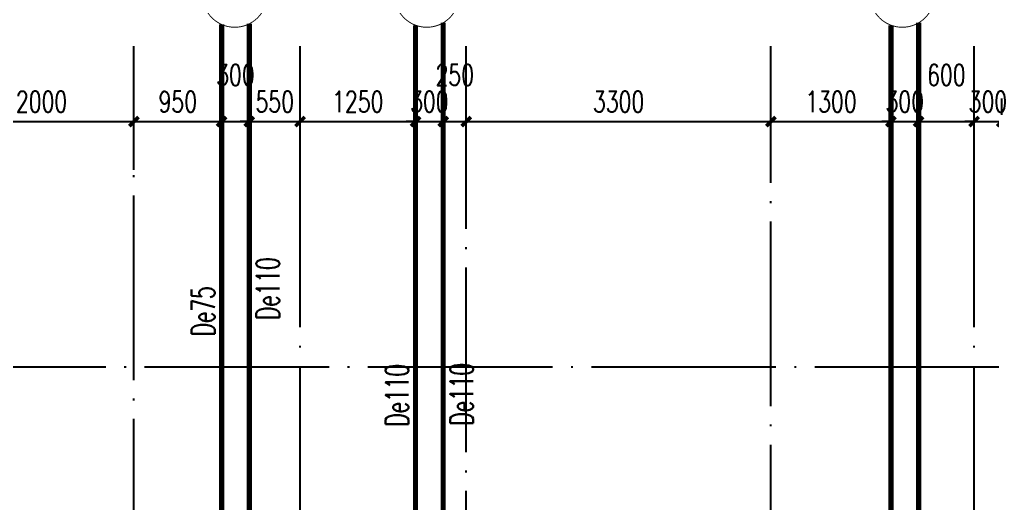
# Model space of a CAD drawing. Extents: x -287580 to -53108, y -522338 to -82629.
# Drawn here: x -236849 to -226309, y -332392 to -327146 of the extents above; entities that cross this region are included whole.
import ezdxf

# ---------------------------------------------------------------- set-up
doc = ezdxf.new("R2010")
doc.units = 0
doc.header["$LTSCALE"] = 1000
doc.header["$MEASUREMENT"] = 0
doc.linetypes.add('DASH', pattern=[0.35, 0.25, -0.1])
doc.linetypes.add('DOTE', pattern=[2.42, 2, -0.2, 0.02, -0.2])
for name, color, linetype in [('AXIS', 3, 'Continuous'), ('DOTE', 99, 'Continuous'), ('PIPE-污水', 2, 'Continuous'), ('TEXT_污水', 4, 'Continuous'), ('TWT_DIM', 3, 'Continuous'), ('TWT_IDEN', 3, 'Continuous')]:
    doc.layers.add(name, color=color, linetype=linetype)
doc.styles.add('_TCH_DIM_T3', font='SIMPLEX', dxfattribs={"width": 0.705882, "bigfont": 'GBCBIG'})
doc.styles.add('_TWT_PIPEDN', font='SIMPLEX', dxfattribs={"width": 0.8, "height": 2.5, "bigfont": 'HZTXT'})
doc.dimstyles.new('_TCH_ARCH&&100', dxfattribs={"dimtxt": 297.5, "dimasz": 100, "dimexe": 250, "dimexo": 300, "dimgap": 100, "dimtad": 1, "dimdec": 0, "dimzin": 0, "dimdsep": 46, "dimtxsty": '_TCH_DIM_T3', "dimblk": 'ARCHTICK', "dimcen": 0.09, "dimclrt": 7, "dimazin": 2, "dimtfac": 1, "dimtdec": 0, "dimtix": 1, "dimtmove": 2, "dimatfit": 3, "dimfxl": 0, "dimtolj": 1, "dimtzin": 0, "dimarcsym": 0})
doc.dimstyles.new('_TWT_ARCH&&100', dxfattribs={"dimtxt": 229.5, "dimasz": 100, "dimexe": 250, "dimexo": 300, "dimgap": 100, "dimtad": 1, "dimdec": 0, "dimzin": 0, "dimdsep": 46, "dimtxsty": '_TCH_DIM_T3', "dimblk": 'ARCHTICK', "dimcen": 0.09, "dimclrd": 4, "dimclre": 4, "dimclrt": 4, "dimazin": 2, "dimtfac": 1, "dimtdec": 0, "dimtix": 1, "dimtmove": 2, "dimatfit": 3, "dimfxl": 0, "dimtolj": 1, "dimtzin": 0, "dimarcsym": 0})

# ---------------------------------------------------------------- blocks, each defined once
blk = doc.blocks.new('_ArchTick')
at = {"color": 0, "linetype": 'ByBlock', "const_width": 0.4}
blk.add_lwpolyline([(-0.5, -0.5), (0.5, 0.5)], dxfattribs=at)
blk = doc.blocks.new('*D612')
at = {"layer": 'AXIS', "color": 0, "lineweight": -2}
for p, q in [((-256409, -327035), (-256409, -324659)), ((-196309, -327035), (-196309, -324659)), ((-256409, -324909), (-196309, -324909))]:
    blk.add_line(p, q, dxfattribs=at)
at = {"layer": 'Defpoints', "color": 0}
for p in [(-196309, -324909), (-256409, -327335), (-196309, -327335)]:
    blk.add_point(p, dxfattribs=at)
at = {"layer": 'AXIS', "color": 0, "lineweight": -2, "xscale": 100, "yscale": 100, "zscale": 100, "rotation": 180}
blk.add_blockref('_ArchTick', (-256409, -324909), dxfattribs=at)
at = {"layer": 'AXIS', "color": 0, "lineweight": -2, "xscale": 100, "yscale": 100, "zscale": 100}
blk.add_blockref('_ArchTick', (-196309, -324909), dxfattribs=at)
at = {"layer": 'AXIS', "color": 7, "insert": (-226359, -324661), "char_height": 297.5, "attachment_point": 5, "style": '_TCH_DIM_T3'}
blk.add_mtext('\\A1;60100', dxfattribs=at)
blk = doc.blocks.new('*D818')
at = {"layer": 'Defpoints', "color": 0}
for p in [(-235609, -328253), (-237609, -329075), (-235609, -329075)]:
    blk.add_point(p, dxfattribs=at)
at = {"layer": 'TWT_DIM', "color": 4, "lineweight": -2}
for p, q in [((-237609, -328775), (-237609, -328003)), ((-235609, -328775), (-235609, -328003)), ((-237609, -328253), (-235609, -328253))]:
    blk.add_line(p, q, dxfattribs=at)
at = {"layer": 'TWT_DIM', "color": 4, "lineweight": -2, "xscale": 100, "yscale": 100, "zscale": 100, "rotation": 180}
blk.add_blockref('_ArchTick', (-237609, -328253), dxfattribs=at)
at = {"layer": 'TWT_DIM', "color": 4, "lineweight": -2, "xscale": 100, "yscale": 100, "zscale": 100}
blk.add_blockref('_ArchTick', (-235609, -328253), dxfattribs=at)
at = {"layer": 'TWT_DIM', "color": 4, "insert": (-236609, -328038), "char_height": 229.5, "attachment_point": 5, "style": '_TCH_DIM_T3'}
blk.add_mtext('\\A1;2000', dxfattribs=at)
blk = doc.blocks.new('*D819')
at = {"layer": 'Defpoints', "color": 0}
for p in [(-234659, -328253), (-235609, -329075), (-234659, -329075)]:
    blk.add_point(p, dxfattribs=at)
at = {"layer": 'TWT_DIM', "color": 4, "lineweight": -2}
for p, q in [((-235609, -328775), (-235609, -328003)), ((-234659, -328775), (-234659, -328003)), ((-235609, -328253), (-234659, -328253))]:
    blk.add_line(p, q, dxfattribs=at)
at = {"layer": 'TWT_DIM', "color": 4, "lineweight": -2, "xscale": 100, "yscale": 100, "zscale": 100, "rotation": 180}
blk.add_blockref('_ArchTick', (-235609, -328253), dxfattribs=at)
at = {"layer": 'TWT_DIM', "color": 4, "lineweight": -2, "xscale": 100, "yscale": 100, "zscale": 100}
blk.add_blockref('_ArchTick', (-234659, -328253), dxfattribs=at)
at = {"layer": 'TWT_DIM', "color": 4, "insert": (-235134, -328038), "char_height": 229.5, "attachment_point": 5, "style": '_TCH_DIM_T3'}
blk.add_mtext('\\A1;950', dxfattribs=at)
blk = doc.blocks.new('*D820')
at = {"layer": 'Defpoints', "color": 0}
for p in [(-234359, -328253), (-234659, -329075), (-234359, -329075)]:
    blk.add_point(p, dxfattribs=at)
at = {"layer": 'TWT_DIM', "color": 4, "lineweight": -2}
for p, q in [((-234659, -328775), (-234659, -328003)), ((-234359, -328775), (-234359, -328003)), ((-234659, -328253), (-234359, -328253))]:
    blk.add_line(p, q, dxfattribs=at)
at = {"layer": 'TWT_DIM', "color": 4, "lineweight": -2, "xscale": 100, "yscale": 100, "zscale": 100, "rotation": 180}
blk.add_blockref('_ArchTick', (-234659, -328253), dxfattribs=at)
at = {"layer": 'TWT_DIM', "color": 4, "lineweight": -2, "xscale": 100, "yscale": 100, "zscale": 100}
blk.add_blockref('_ArchTick', (-234359, -328253), dxfattribs=at)
at = {"layer": 'TWT_DIM', "color": 4, "insert": (-234509, -327748), "char_height": 229.5, "attachment_point": 5, "style": '_TCH_DIM_T3'}
blk.add_mtext('\\A1;300', dxfattribs=at)
blk = doc.blocks.new('*D821')
at = {"layer": 'Defpoints', "color": 0}
for p in [(-233809, -328253), (-234359, -329075), (-233809, -329075)]:
    blk.add_point(p, dxfattribs=at)
at = {"layer": 'TWT_DIM', "color": 4, "lineweight": -2}
for p, q in [((-234359, -328775), (-234359, -328003)), ((-233809, -328775), (-233809, -328003)), ((-234359, -328253), (-234459, -328253)), ((-234359, -328253), (-233809, -328253)), ((-233809, -328253), (-233709, -328253))]:
    blk.add_line(p, q, dxfattribs=at)
at = {"layer": 'TWT_DIM', "color": 4, "lineweight": -2, "xscale": 100, "yscale": 100, "zscale": 100}
blk.add_blockref('_ArchTick', (-234359, -328253), dxfattribs=at)
at = {"layer": 'TWT_DIM', "color": 4, "lineweight": -2, "xscale": 100, "yscale": 100, "zscale": 100, "rotation": 180}
blk.add_blockref('_ArchTick', (-233809, -328253), dxfattribs=at)
at = {"layer": 'TWT_DIM', "color": 4, "insert": (-234084, -328038), "char_height": 229.5, "attachment_point": 5, "style": '_TCH_DIM_T3'}
blk.add_mtext('\\A1;550', dxfattribs=at)
blk = doc.blocks.new('*D822')
at = {"layer": 'Defpoints', "color": 0}
for p in [(-232559, -328253), (-233809, -329075), (-232559, -329075)]:
    blk.add_point(p, dxfattribs=at)
at = {"layer": 'TWT_DIM', "color": 4, "lineweight": -2}
for p, q in [((-233809, -328775), (-233809, -328003)), ((-232559, -328775), (-232559, -328003)), ((-233809, -328253), (-232559, -328253))]:
    blk.add_line(p, q, dxfattribs=at)
at = {"layer": 'TWT_DIM', "color": 4, "lineweight": -2, "xscale": 100, "yscale": 100, "zscale": 100, "rotation": 180}
blk.add_blockref('_ArchTick', (-233809, -328253), dxfattribs=at)
at = {"layer": 'TWT_DIM', "color": 4, "lineweight": -2, "xscale": 100, "yscale": 100, "zscale": 100}
blk.add_blockref('_ArchTick', (-232559, -328253), dxfattribs=at)
at = {"layer": 'TWT_DIM', "color": 4, "insert": (-233184, -328038), "char_height": 229.5, "attachment_point": 5, "style": '_TCH_DIM_T3'}
blk.add_mtext('\\A1;1250', dxfattribs=at)
blk = doc.blocks.new('*D823')
at = {"layer": 'Defpoints', "color": 0}
for p in [(-232259, -328253), (-232559, -329075), (-232259, -329075)]:
    blk.add_point(p, dxfattribs=at)
at = {"layer": 'TWT_DIM', "color": 4, "lineweight": -2}
for p, q in [((-232559, -328775), (-232559, -328003)), ((-232259, -328775), (-232259, -328003)), ((-232559, -328253), (-232659, -328253)), ((-232559, -328253), (-232259, -328253)), ((-232259, -328253), (-232159, -328253))]:
    blk.add_line(p, q, dxfattribs=at)
at = {"layer": 'TWT_DIM', "color": 4, "lineweight": -2, "xscale": 100, "yscale": 100, "zscale": 100}
blk.add_blockref('_ArchTick', (-232559, -328253), dxfattribs=at)
at = {"layer": 'TWT_DIM', "color": 4, "lineweight": -2, "xscale": 100, "yscale": 100, "zscale": 100, "rotation": 180}
blk.add_blockref('_ArchTick', (-232259, -328253), dxfattribs=at)
at = {"layer": 'TWT_DIM', "color": 4, "insert": (-232409, -328038), "char_height": 229.5, "attachment_point": 5, "style": '_TCH_DIM_T3'}
blk.add_mtext('\\A1;300', dxfattribs=at)
blk = doc.blocks.new('*D824')
at = {"layer": 'Defpoints', "color": 0}
for p in [(-232009, -328253), (-232259, -329075), (-232009, -329075)]:
    blk.add_point(p, dxfattribs=at)
at = {"layer": 'TWT_DIM', "color": 4, "lineweight": -2}
for p, q in [((-232259, -328775), (-232259, -328003)), ((-232009, -328775), (-232009, -328003)), ((-232259, -328253), (-232009, -328253))]:
    blk.add_line(p, q, dxfattribs=at)
at = {"layer": 'TWT_DIM', "color": 4, "lineweight": -2, "xscale": 100, "yscale": 100, "zscale": 100, "rotation": 180}
blk.add_blockref('_ArchTick', (-232259, -328253), dxfattribs=at)
at = {"layer": 'TWT_DIM', "color": 4, "lineweight": -2, "xscale": 100, "yscale": 100, "zscale": 100}
blk.add_blockref('_ArchTick', (-232009, -328253), dxfattribs=at)
at = {"layer": 'TWT_DIM', "color": 4, "insert": (-232134, -327748), "char_height": 229.5, "attachment_point": 5, "style": '_TCH_DIM_T3'}
blk.add_mtext('\\A1;250', dxfattribs=at)
blk = doc.blocks.new('*D825')
at = {"layer": 'Defpoints', "color": 0}
for p in [(-228709, -328253), (-232009, -329075), (-228709, -329075)]:
    blk.add_point(p, dxfattribs=at)
at = {"layer": 'TWT_DIM', "color": 4, "lineweight": -2}
for p, q in [((-232009, -328775), (-232009, -328003)), ((-228709, -328775), (-228709, -328003)), ((-232009, -328253), (-228709, -328253))]:
    blk.add_line(p, q, dxfattribs=at)
at = {"layer": 'TWT_DIM', "color": 4, "lineweight": -2, "xscale": 100, "yscale": 100, "zscale": 100, "rotation": 180}
blk.add_blockref('_ArchTick', (-232009, -328253), dxfattribs=at)
at = {"layer": 'TWT_DIM', "color": 4, "lineweight": -2, "xscale": 100, "yscale": 100, "zscale": 100}
blk.add_blockref('_ArchTick', (-228709, -328253), dxfattribs=at)
at = {"layer": 'TWT_DIM', "color": 4, "insert": (-230359, -328038), "char_height": 229.5, "attachment_point": 5, "style": '_TCH_DIM_T3'}
blk.add_mtext('\\A1;3300', dxfattribs=at)
blk = doc.blocks.new('*D826')
at = {"layer": 'Defpoints', "color": 0}
for p in [(-227409, -328253), (-228709, -329075), (-227409, -329075)]:
    blk.add_point(p, dxfattribs=at)
at = {"layer": 'TWT_DIM', "color": 4, "lineweight": -2}
for p, q in [((-228709, -328775), (-228709, -328003)), ((-227409, -328775), (-227409, -328003)), ((-228709, -328253), (-227409, -328253))]:
    blk.add_line(p, q, dxfattribs=at)
at = {"layer": 'TWT_DIM', "color": 4, "lineweight": -2, "xscale": 100, "yscale": 100, "zscale": 100, "rotation": 180}
blk.add_blockref('_ArchTick', (-228709, -328253), dxfattribs=at)
at = {"layer": 'TWT_DIM', "color": 4, "lineweight": -2, "xscale": 100, "yscale": 100, "zscale": 100}
blk.add_blockref('_ArchTick', (-227409, -328253), dxfattribs=at)
at = {"layer": 'TWT_DIM', "color": 4, "insert": (-228059, -328038), "char_height": 229.5, "attachment_point": 5, "style": '_TCH_DIM_T3'}
blk.add_mtext('\\A1;1300', dxfattribs=at)
blk = doc.blocks.new('*D827')
at = {"layer": 'Defpoints', "color": 0}
for p in [(-227109, -328253), (-227409, -329075), (-227109, -329075)]:
    blk.add_point(p, dxfattribs=at)
at = {"layer": 'TWT_DIM', "color": 4, "lineweight": -2}
for p, q in [((-227409, -328775), (-227409, -328003)), ((-227109, -328775), (-227109, -328003)), ((-227409, -328253), (-227509, -328253)), ((-227409, -328253), (-227109, -328253)), ((-227109, -328253), (-227009, -328253))]:
    blk.add_line(p, q, dxfattribs=at)
at = {"layer": 'TWT_DIM', "color": 4, "lineweight": -2, "xscale": 100, "yscale": 100, "zscale": 100}
blk.add_blockref('_ArchTick', (-227409, -328253), dxfattribs=at)
at = {"layer": 'TWT_DIM', "color": 4, "lineweight": -2, "xscale": 100, "yscale": 100, "zscale": 100, "rotation": 180}
blk.add_blockref('_ArchTick', (-227109, -328253), dxfattribs=at)
at = {"layer": 'TWT_DIM', "color": 4, "insert": (-227259, -328038), "char_height": 229.5, "attachment_point": 5, "style": '_TCH_DIM_T3'}
blk.add_mtext('\\A1;300', dxfattribs=at)
blk = doc.blocks.new('*D828')
at = {"layer": 'Defpoints', "color": 0}
for p in [(-226509, -328253), (-227109, -329075), (-226509, -329075)]:
    blk.add_point(p, dxfattribs=at)
at = {"layer": 'TWT_DIM', "color": 4, "lineweight": -2}
for p, q in [((-227109, -328775), (-227109, -328003)), ((-226509, -328775), (-226509, -328003)), ((-227109, -328253), (-226509, -328253))]:
    blk.add_line(p, q, dxfattribs=at)
at = {"layer": 'TWT_DIM', "color": 4, "lineweight": -2, "xscale": 100, "yscale": 100, "zscale": 100, "rotation": 180}
blk.add_blockref('_ArchTick', (-227109, -328253), dxfattribs=at)
at = {"layer": 'TWT_DIM', "color": 4, "lineweight": -2, "xscale": 100, "yscale": 100, "zscale": 100}
blk.add_blockref('_ArchTick', (-226509, -328253), dxfattribs=at)
at = {"layer": 'TWT_DIM', "color": 4, "insert": (-226809, -327748), "char_height": 229.5, "attachment_point": 5, "style": '_TCH_DIM_T3'}
blk.add_mtext('\\A1;600', dxfattribs=at)
blk = doc.blocks.new('*D829')
at = {"layer": 'Defpoints', "color": 0}
for p in [(-226209, -328253), (-226509, -329075), (-226209, -329075)]:
    blk.add_point(p, dxfattribs=at)
at = {"layer": 'TWT_DIM', "color": 4, "lineweight": -2}
for p, q in [((-226509, -328775), (-226509, -328003)), ((-226209, -328775), (-226209, -328003)), ((-226509, -328253), (-226609, -328253)), ((-226509, -328253), (-226209, -328253)), ((-226209, -328253), (-226109, -328253))]:
    blk.add_line(p, q, dxfattribs=at)
at = {"layer": 'TWT_DIM', "color": 4, "lineweight": -2, "xscale": 100, "yscale": 100, "zscale": 100}
blk.add_blockref('_ArchTick', (-226509, -328253), dxfattribs=at)
at = {"layer": 'TWT_DIM', "color": 4, "lineweight": -2, "xscale": 100, "yscale": 100, "zscale": 100, "rotation": 180}
blk.add_blockref('_ArchTick', (-226209, -328253), dxfattribs=at)
at = {"layer": 'TWT_DIM', "color": 4, "insert": (-226359, -328038), "char_height": 229.5, "attachment_point": 5, "style": '_TCH_DIM_T3'}
blk.add_mtext('\\A1;300', dxfattribs=at)

msp = doc.modelspace()

# ---------------------------------------------------------------- linework, layer by layer
at = {"layer": 'DOTE', "linetype": 'DOTE'}
for p, q in [((-235608.8, -338315.6), (-235608.8, -327434.6)), ((-233808.8, -347422.5), (-233808.8, -327434.6)), ((-232008.8, -341515.6), (-232008.8, -327434.6)), ((-228708.8, -341015.6), (-228708.8, -327434.6)), ((-226508.8, -347422.5), (-226508.8, -327434.6)), ((-194774.4, -330915.6), (-257009.5, -330915.6))]:
    msp.add_line(p, q, dxfattribs=at)
at = {"layer": 'PIPE-污水', "linetype": 'DASH', "const_width": 55}
for points in [[(-232258.8, -335210.6), (-232258.8, -327182.7)], [(-227108.8, -327182.7), (-227108.8, -338539)], [(-234658.8, -333402.3), (-234658.8, -327200.8)], [(-234358.8, -332965.6), (-234358.8, -327193.5)], [(-232558.8, -335206), (-232558.8, -327208.9)], [(-227408.8, -327208.9), (-227408.8, -338525.4)]]:
    msp.add_lwpolyline(points, dxfattribs=at)
at = {"layer": 'TWT_IDEN', "const_width": 10}
for points in [[(-234166.5, -326881, 1), (-234866.5, -326881, 1)], [(-232086.3, -326881, 1), (-232786.3, -326881, 1)], [(-226936.3, -326881, 1), (-227636.3, -326881, 1)]]:
    msp.add_lwpolyline(points, format="xyb", close=True, dxfattribs=at)

# ---------------------------------------------------------------- texts
at = {"layer": 'TEXT_污水', "linetype": 'DASH', "style": '_TWT_PIPEDN', "width": 0.64}
for s, p in [('De110', (-234033.8, -330403.3)), ('De75', (-234733.8, -330579.6)), ('De110', (-232633.8, -331558.7)), ('De110', (-231933.8, -331547.9))]:
    msp.add_text(s, height=250, rotation=90, dxfattribs=at).set_placement(p)

# ---------------------------------------------------------------- dimensions: what is measured, and where the dimension line sits
at = {"layer": 'AXIS'}
dim = msp.add_aligned_dim(p1=(-256408.8, -327335), p2=(-196308.8, -327335), distance=2425.6, dimstyle='_TCH_ARCH&&100', dxfattribs=at)
dim.commit()
dim.dimension.update_dxf_attribs({"geometry": '*D612', "text_midpoint": (-226358.8, -324660.6)})
at = {"layer": 'TWT_DIM'}
for base, p1, p2, picture, middle in [((-234358.8, -328253), (-234658.8, -329075), (-234358.8, -329075), '*D820', (-234508.8, -327748)), ((-232008.8, -328253), (-232258.8, -329075), (-232008.8, -329075), '*D824', (-232133.8, -327748)), ((-226508.8, -328253), (-227108.8, -329075), (-226508.8, -329075), '*D828', (-226808.8, -327748))]:
    dim = msp.add_linear_dim(base=base, p1=p1, p2=p2, angle=0, dimstyle='_TWT_ARCH&&100', dxfattribs=at)
    dim.commit()
    dim.dimension.update_dxf_attribs({"geometry": picture, "text_midpoint": middle, "dimtype": 129})
for p1, p2, picture, middle in [((-237608.8, -329075), (-235608.8, -329075), '*D818', (-236608.8, -328038.2)), ((-235608.8, -329075), (-234658.8, -329075), '*D819', (-235133.8, -328038.2)), ((-234358.8, -329075), (-233808.8, -329075), '*D821', (-234083.8, -328038.2)), ((-233808.8, -329075), (-232558.8, -329075), '*D822', (-233183.8, -328038.2)), ((-232558.8, -329075), (-232258.8, -329075), '*D823', (-232408.8, -328038.2)), ((-232008.8, -329075), (-228708.8, -329075), '*D825', (-230358.8, -328038.2)), ((-228708.8, -329075), (-227408.8, -329075), '*D826', (-228058.8, -328038.2)), ((-227408.8, -329075), (-227108.8, -329075), '*D827', (-227258.8, -328038.2)), ((-226508.8, -329075), (-226208.8, -329075), '*D829', (-226358.8, -328038.2))]:
    dim = msp.add_aligned_dim(p1=p1, p2=p2, distance=822, dimstyle='_TWT_ARCH&&100', dxfattribs=at)
    dim.commit()
    dim.dimension.update_dxf_attribs({"geometry": picture, "text_midpoint": middle})

doc.saveas('drawing.dxf')
